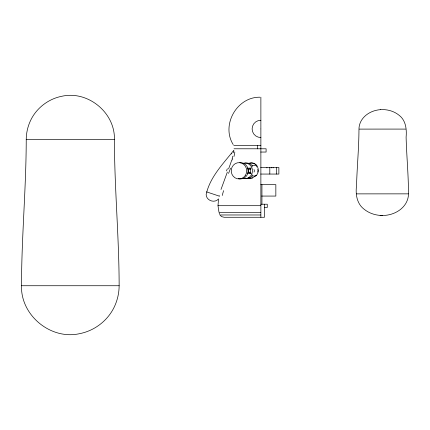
<?xml version="1.0" encoding="UTF-8"?>
<svg xmlns="http://www.w3.org/2000/svg" width="430" height="430" viewBox="0 0 430 430"><rect width="100%" height="100%" fill="white"/><g stroke="black" fill="none" stroke-linecap="round" stroke-linejoin="round"><path stroke-width="0.64" d="M21.5 285.735C21.57 236.957 26.16 188.308 26.23 139.535C26.273 132.311 28.068 125.135 31.438 118.75C37.555 107.258 48.945 98.809 61.721 96.293C87.844 90.246 115.245 112.735 114.412 139.535C114.482 188.308 119.072 236.957 119.142 285.735C119.099 293.728 117.11 301.677 113.38 308.751C106.602 321.473 93.993 330.831 79.846 333.615C50.917 340.313 20.581 315.41 21.5 285.735L119.142 285.735M260.747 212.377L218.994 212.377L217.999 205.69L218.548 198.918C214.694 203.562 206.303 200.654 206.147 194.623C209.765 177.246 223.186 163.776 233.839 150.247L233.522 152.79M244.245 178.235A7.826 7.444 90 0 0 252.141 175.977L255.667 175.977L255.732 175.467L256.517 175.467M219.182 196.214L219.295 195.731M232.818 156.192L232.152 158.675M220.993 189.474L227.368 172.054M231.786 159.89L230.894 162.626M230.749 163.034L228.593 168.904M255.694 175.51C254.033 177.343 250.953 178.821 248.244 178.149M255.667 175.977C261.375 171.559 257.156 161.11 249.814 163.163M248.416 163.647L249.636 163.206M252.636 178.041L251.55 178.251M380.378 109.655C373.014 110.209 365.618 113.789 361.598 120.147C359.942 122.835 358.98 125.952 358.964 129.118C358.921 148.033 357.05 166.883 356.529 185.781C355.373 194.177 356.862 203.755 364.038 209.163C369.789 213.877 377.427 215.941 384.791 215.403C392.939 214.79 401.136 210.829 405.587 203.788C407.42 200.81 408.484 197.359 408.5 193.855C408.468 174.94 406.613 156.09 406.108 137.191C406.812 129.398 405.893 120.352 399.115 115.288C393.928 111.037 387.032 109.172 380.383 109.655M259.919 97.207C236.898 96.82 220.961 125.049 233.189 144.566M356.524 193.876L408.392 193.855M359.356 129.113C371.939 129.097 393.224 129.065 405.608 129.102M26.23 139.535L114.412 139.535M233.769 145.528L260.876 145.528M234.017 148.785L266.095 148.785L266.095 152.048L260.741 152.048M245.014 163.142A7.826 7.444 90 0 1 252.141 165.625L256.78 165.625L256.78 166.904M260.747 167.539L278.871 167.539L278.871 174.059L260.747 174.059M247.277 168.189L251.217 168.189M247.89 169.167L250.83 169.167M247.89 172.43L250.83 172.43M247.341 173.408L251.217 173.408M260.784 184.658L275.845 184.658L275.845 196.069L261.655 196.069M260.876 204.223L267.272 204.223L267.272 207.486L264.332 207.486M217.999 205.69L260.747 205.69M260.747 214.978L219.934 214.978L221.557 216.634L224.202 217.268L264.466 217.268L264.466 204.223M380.12 215.403L382.453 215.489M250.486 178.294L248.857 178.02M206.497 191.855L219.209 196.096M219.671 214.339L219.198 213.033M276.442 167.539L276.442 174.059M273.104 167.539L273.104 167.947M271.448 167.539L271.448 167.947M269.809 167.539L269.809 174.059M266.928 167.539L266.928 167.947M261.934 184.658L261.934 204.223M260.876 97.196L260.876 128.839M260.876 129.07L260.876 217.268M257.484 145.528L257.484 148.839M252.141 165.625L252.141 166.904M252.141 174.693L252.141 175.977M250.625 168.189L250.625 173.408M250.045 167.947L250.045 169.167M250.045 172.022L250.045 173.65M248.174 169.167L248.174 172.43M239.79 162.68A8.154 7.751 -90 0 1 248.207 171.57A8.154 7.751 -90 0 1 238.354 178.638M260.876 137.525A8.632 8.632 0 0 1 252.114 128.898A8.632 8.632 0 0 1 260.876 120.266M242.993 163.276A7.826 7.444 -90 0 1 252.485 170.801A7.826 7.444 -90 0 1 242.993 178.321M253.996 169.527A2.607 2.607 0 0 1 253.996 172.075M257.624 169.527A2.607 2.607 0 0 1 257.624 172.075M248.131 163.669A7.826 7.444 -90 0 1 256.78 165.625M250.427 178.584A7.826 7.444 -90 0 1 248.879 178.235M250.158 178.321A7.826 7.444 -90 0 1 248.787 177.751M222.267 195.462A33.153 9.379 -74.2 0 1 223.584 190.651M227.325 168.77A44.86 2.688 -68.8 0 1 226.486 170.936M232.555 158.821A45.521 27.848 -76 0 1 232.184 160.057M234.828 151.914A13.126 5.198 -75.4 0 1 233.958 156.531M231.84 153.601A13.486 2.682 -77.2 0 1 231.765 153.988M230.566 168.221A45.209 5.966 -68.8 0 1 228.545 173.419M245.315 175.494A8.154 7.751 -90 0 0 239.671 162.68A8.154 7.751 -90 0 0 231.942 174.225A8.154 7.751 -90 0 0 245.315 175.494"/></g></svg>
